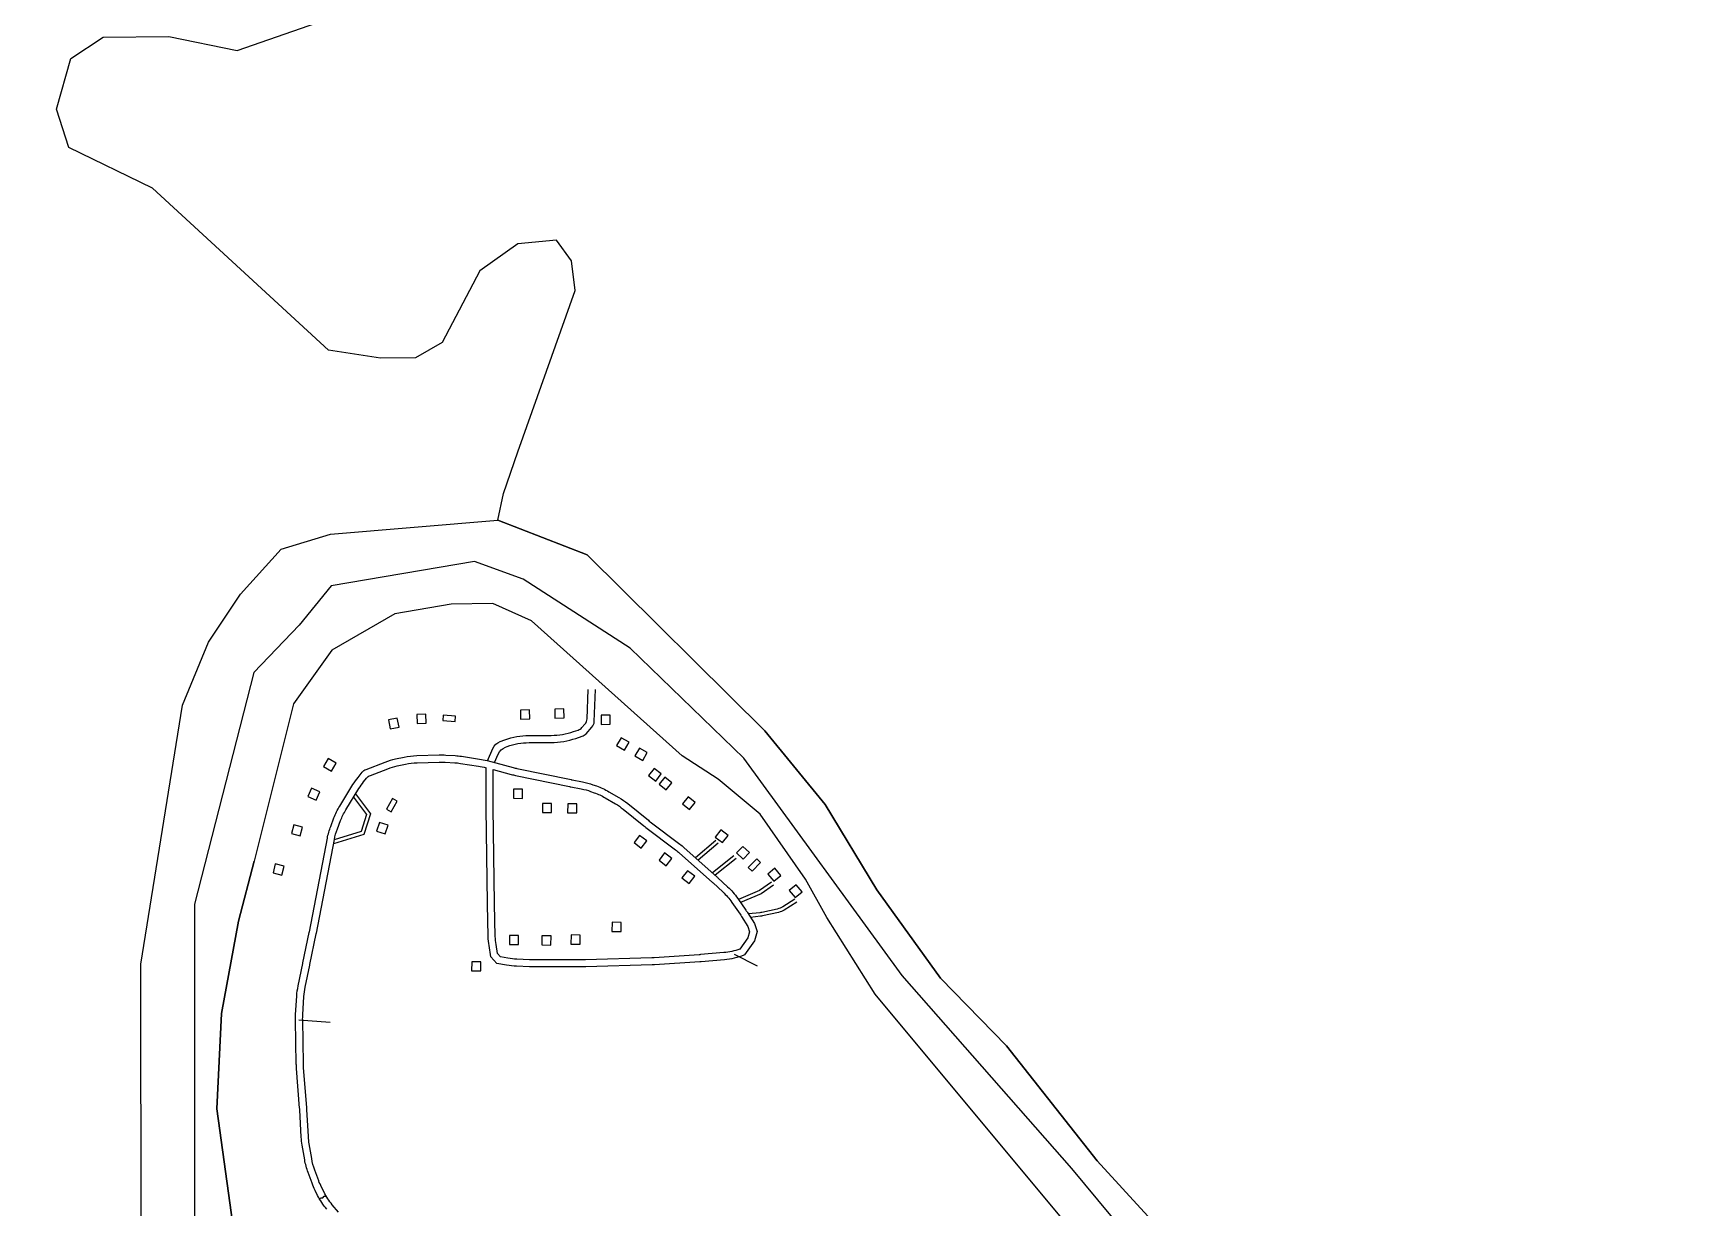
# Model space of a CAD drawing. Header units: inches. Extents: x 2666812 to 2767151, y 580083 to 705712.
# Drawn here: x 2712495 to 2717158, y 630994 to 634287 of the extents above; entities that cross this region are included whole.
import ezdxf

# ---------------------------------------------------------------- set-up
doc = ezdxf.new("R2010")
doc.units = ezdxf.units.IN
doc.header["$MEASUREMENT"] = 0
for name, color, linetype in [('BND-MCD', 42, 'Continuous'), ('HY-SHORE', 5, 'Continuous'), ('PLD-LANDBASE', 252, 'Continuous'), ('PLD-PAR', 1, 'Continuous')]:
    doc.layers.add(name, color=color, linetype=linetype)

# ---------------------------------------------------------------- blocks, each defined once
blk = doc.blocks.new('DWELLING2')
blk.add_lwpolyline([(28.3, -25.5), (28.3, 25.5), (-22.7, 25.5), (-22.7, -25.5)], close=True)
blk = doc.blocks.new('HOUSETRL')
blk.add_lwpolyline([(-34.3, -14.8), (34.3, -14.8), (34.3, 14.8), (-34.3, 14.8)], close=True)

msp = doc.modelspace()

# ---------------------------------------------------------------- linework, layer by layer
at = {"layer": 'BND-MCD'}
msp.add_lwpolyline([(2717189.3, 627447.9), (2717070.1, 627638.7), (2717042.7, 627728.5), (2716978.4, 627915.8), (2716751.5, 628725.7), (2716589.9, 629260.9), (2716464.3, 629784.7), (2716074, 630301.8), (2715408.2, 631103.6), (2714931.8, 631645.3), (2714487.9, 632254.1), (2714169.3, 632562.6), (2713868.8, 632756.7), (2713732.2, 632805.7), (2713330, 632737.7), (2713240.7, 632627), (2713113.4, 632494.3), (2712947.1, 631845.5), (2712946.7, 630889.9), (2713114.2, 630259.7), (2713092, 629725.8), (2712950.3, 629409), (2711555.9, 628522)], dxfattribs=at)
at = {"layer": 'HY-SHORE'}
for p, q in [((2713066.9, 634238.7), (2713311.3, 634323.9)), ((2712600.4, 634216.7), (2712691.3, 634276)), ((2712691.3, 634276), (2712874.8, 634278.2)), ((2712874.8, 634278.2), (2713066.9, 634238.7)), ((2712560.2, 634074.7), (2712600.4, 634216.7)), ((2712595, 633966.7), (2712560.2, 634074.7)), ((2712829.6, 633852.7), (2712595, 633966.7)), ((2713322.5, 633398.8), (2712829.6, 633852.7)), ((2713854.4, 633697), (2713747.1, 633621.1)), ((2713962.7, 633707), (2713854.4, 633697)), ((2714005, 633649.3), (2713962.7, 633707)), ((2714014.5, 633566.1), (2714005, 633649.3)), ((2713747.1, 633621.1), (2713641.4, 633419.7)), ((2713854.5, 633113), (2714014.5, 633566.1)), ((2713641.4, 633419.7), (2713566.9, 633377)), ((2713468.7, 633375.8), (2713322.5, 633398.8)), ((2713566.9, 633377), (2713468.7, 633375.8)), ((2713813.5, 632996.8), (2713854.5, 633113)), ((2713797.5, 632921.7), (2713813.5, 632996.8)), ((2713328.7, 632882.2), (2713797.5, 632921.7)), ((2713328.7, 632882.2), (2713797.5, 632921.7)), ((2714048.8, 632824.7), (2713797.5, 632921.7)), ((2713797.5, 632921.7), (2714048.8, 632824.7)), ((2713190.4, 632840.1), (2713328.7, 632882.2)), ((2713190.4, 632840.1), (2713328.7, 632882.2)), ((2713076.2, 632714), (2713190.4, 632840.1)), ((2713076.2, 632714), (2713190.4, 632840.1)), ((2714547.1, 632330.8), (2714048.8, 632824.7)), ((2714048.8, 632824.7), (2714547.1, 632330.8)), ((2712985.9, 632579.3), (2713076.2, 632714)), ((2712985.9, 632579.3), (2713076.2, 632714)), ((2713509.3, 632659.5), (2713332.6, 632557.3)), ((2713509.3, 632659.5), (2713332.6, 632557.3)), ((2713667.1, 632686.5), (2713509.3, 632659.5)), ((2713667.1, 632686.5), (2713509.3, 632659.5)), ((2713783.7, 632687.9), (2713667.1, 632686.5)), ((2713783.7, 632687.9), (2713667.1, 632686.5)), ((2713892.8, 632639.4), (2713783.7, 632687.9)), ((2713892.8, 632639.4), (2713783.7, 632687.9)), ((2714314.8, 632261.4), (2713892.8, 632639.4)), ((2714314.8, 632261.4), (2713892.8, 632639.4)), ((2712913, 632403.5), (2712985.9, 632579.3)), ((2712913, 632403.5), (2712985.9, 632579.3)), ((2713332.6, 632557.3), (2713224.7, 632407.2)), ((2713332.6, 632557.3), (2713224.7, 632407.2)), ((2712796.4, 631676.9), (2712913, 632403.5)), ((2712796.4, 631676.9), (2712913, 632403.5)), ((2713224.7, 632407.2), (2713114, 631966)), ((2713224.7, 632407.2), (2713114, 631966)), ((2714716.6, 632124.7), (2714547.1, 632330.8)), ((2714547.1, 632330.8), (2714716.6, 632124.7)), ((2714415.6, 632196), (2714314.8, 632261.4)), ((2714415.6, 632196), (2714314.8, 632261.4)), ((2714533.4, 632097.4), (2714415.6, 632196)), ((2714533.4, 632097.4), (2714415.6, 632196)), ((2714660.7, 631915.6), (2714533.4, 632097.4)), ((2714660.7, 631915.6), (2714533.4, 632097.4)), ((2714861.1, 631884.9), (2714716.6, 632124.7)), ((2714716.6, 632124.7), (2714861.1, 631884.9)), ((2713070.1, 631797), (2713114, 631966)), ((2713114, 631966), (2713070.1, 631797)), ((2714720.4, 631807.9), (2714660.7, 631915.6)), ((2714720.4, 631807.9), (2714660.7, 631915.6)), ((2715039.5, 631637.1), (2714861.1, 631884.9)), ((2714861.1, 631884.9), (2715039.5, 631637.1)), ((2713022.9, 631538.1), (2713070.1, 631797)), ((2713070.1, 631797), (2713022.9, 631538.1)), ((2714856.5, 631593), (2714720.4, 631807.9)), ((2714856.5, 631593), (2714720.4, 631807.9)), ((2712797.9, 630827), (2712796.4, 631676.9)), ((2712797.9, 630827), (2712796.4, 631676.9)), ((2715225, 631447.6), (2715039.5, 631637.1)), ((2715039.5, 631637.1), (2715225, 631447.6)), ((2715988.2, 630234.7), (2714856.5, 631593)), ((2715988.2, 630234.7), (2714856.5, 631593)), ((2713009.5, 631271.3), (2713022.9, 631538.1)), ((2713022.9, 631538.1), (2713009.5, 631271.3)), ((2715479.4, 631125.8), (2715225, 631447.6)), ((2715225, 631447.6), (2715479.4, 631125.8)), ((2713054.7, 630946.5), (2713009.5, 631271.3)), ((2713009.5, 631271.3), (2713054.7, 630946.5)), ((2716165.1, 630375.5), (2715479.4, 631125.8)), ((2715479.4, 631125.8), (2716165.1, 630375.5))]:
    msp.add_line(p, q, dxfattribs=at)
at = {"layer": 'PLD-LANDBASE'}
for p, q in [((2714526.5, 631671.5), (2714461.5, 631703.7)), ((2713327.6, 631513.4), (2713239.8, 631519.7))]:
    msp.add_line(p, q, dxfattribs=at)
for points in [[(2713769, 632247.2), (2713784, 632281.9, -0.205396), (2713804.1, 632300.8), (2713817.6, 632305.8, -0.08657), (2713885.2, 632318), (2713947.5, 632318.3, 0.080375), (2714010.5, 632328.9), (2714023.3, 632333.3, 0.129474), (2714034, 632340.3), (2714042.2, 632349.6, 0.17439), (2714048.6, 632365.2), (2714051.7, 632447.4)], [(2713788.5, 632242), (2713799, 632266.1, -0.205396), (2713819, 632285), (2713824.5, 632287, -0.08657), (2713885.4, 632298), (2713947.6, 632298.3, 0.080375), (2714016.9, 632310), (2714034.8, 632316, 0.129474), (2714045.4, 632323.1), (2714061.9, 632341.6, 0.17439), (2714068.3, 632357.3), (2714071.7, 632446.6)], [(2713318, 630989.5, -0.058358), (2713292.5, 631028.4), (2713285.5, 631042.4, -0.027679), (2713276.7, 631062.7), (2713265.6, 631092.7, -0.045907), (2713256.2, 631128.1), (2713249.1, 631169.3, -0.028688), (2713246.5, 631192.1), (2713242.3, 631268.5, 0.005876), (2713242, 631273.2), (2713233.3, 631384.5, -0.015092), (2713232.7, 631396.6), (2713230.5, 631519.9, -0.019837), (2713230.8, 631535.8), (2713234, 631587, -0.036837), (2713237.9, 631616.2), (2713251.1, 631678.5, 0.002049), (2713251.4, 631680.1), (2713268.8, 631765.7, 0.002514), (2713269.2, 631767.7), (2713319.7, 632029.9, -0.04336), (2713329.2, 632063.2), (2713338.1, 632086.7, -0.046691), (2713354.6, 632120.1), (2713391.5, 632180.2, -0.031184), (2713405.8, 632200.6), (2713417.5, 632215.3, -0.133906), (2713428.2, 632223), (2713482, 632243.5, -0.03826), (2713511.3, 632252.2), (2713535.1, 632257.3, -0.044965), (2713570.8, 632261.6), (2713633.2, 632263.5, -0.023131), (2713651.7, 632263.2), (2713678.3, 632261.6, -0.022164), (2713695.9, 632259.7), (2713746.3, 632252, -0.027327), (2713767.7, 632247.6), (2713840.9, 632228.1, 0.013857), (2713851.7, 632225.6), (2714003.2, 632194.2, 0.0041), (2714006.4, 632193.5), (2714035.8, 632188, -0.037698), (2714064.9, 632180.1), (2714074.9, 632176.6, -0.047878), (2714109.5, 632160.5), (2714137.8, 632144, -0.037103), (2714162.2, 632127.1), (2714220.4, 632080.2, 0.007929), (2714225.4, 632076.3), (2714308.4, 632013.6, -0.020215), (2714320.9, 632003.4), (2714412.2, 631922.1, -0.005248), (2714415.3, 631919.2), (2714442.6, 631894, -0.054088), (2714470.8, 631861.4), (2714493.8, 631828.2, -0.009998), (2714498.3, 631821.5), (2714517.9, 631790.7), (2714525, 631768), (2714517.5, 631741.8), (2714490, 631702.7), (2714488.3, 631702, -0.070782), (2714433.4, 631689.3), (2714368.6, 631683.7, -0.005334), (2714364.3, 631683.4), (2714237.7, 631675.1, -0.008743), (2714230.7, 631674.8), (2714044.7, 631669.1, -0.007573), (2714038.7, 631669), (2713895, 631669, -0.010838), (2713886.4, 631669.2), (2713850.3, 631670.8, -0.03501), (2713822.5, 631674), (2713794.7, 631679.1), (2713778, 631697.4), (2713773.2, 631728.7, -0.031898), (2713770.9, 631754.1), (2713768.7, 631845.1, -0.003045), (2713768.6, 631847.5), (2713765.2, 632113.6, -0.003248), (2713765.1, 632116.2), (2713765.1, 632227.6)], [(2713351.1, 630981.1), (2713333.4, 631002.3, -0.058358), (2713310.4, 631037.3), (2713303.4, 631051.4, -0.027679), (2713295.4, 631069.7), (2713284.4, 631099.6, -0.045907), (2713275.9, 631131.5), (2713268.8, 631172.7, -0.028688), (2713266.5, 631193.2), (2713262.3, 631269.6, 0.005876), (2713262, 631274.7), (2713253.2, 631386.1, -0.015092), (2713252.7, 631397), (2713250.5, 631520.3, -0.019837), (2713250.8, 631534.5), (2713253.9, 631585.8, -0.036837), (2713257.5, 631612), (2713270.7, 631674.4, 0.002049), (2713271, 631676.1), (2713288.4, 631761.8, 0.002514), (2713288.9, 631763.9), (2713339.4, 632026.2, -0.04336), (2713347.9, 632056.1), (2713356.8, 632079.6, -0.046691), (2713371.6, 632109.7), (2713408.5, 632169.8, -0.031184), (2713421.4, 632188.1), (2713429.7, 632198.5, -0.133906), (2713440.4, 632206.3), (2713489.1, 632224.8, -0.03826), (2713515.5, 632232.6), (2713539.3, 632237.7, -0.044965), (2713571.4, 632241.6), (2713633.8, 632243.5, -0.023131), (2713650.5, 632243.2), (2713677.1, 632241.6, -0.022164), (2713692.9, 632239.9), (2713743.3, 632232.3, -0.031065), (2713765.1, 632227.6)], [(2714631.1, 631858.9), (2714597.1, 631837.8, -0.084126), (2714581.7, 631831.4), (2714538.9, 631821.8, -0.029105), (2714533.2, 631820.9), (2714500.8, 631817.5)], [(2714636.4, 631850.4), (2714601, 631828.4, -0.084126), (2714585.5, 631822), (2714540.5, 631811.9, -0.029105), (2714534.8, 631811), (2714506.8, 631808)]]:
    msp.add_lwpolyline(points, format="xyb", dxfattribs=at)
msp.add_lwpolyline([(2713785.1, 632222.3), (2713835.8, 632208.8, 0.013857), (2713847.7, 632206), (2713999.2, 632174.6, 0.0041), (2714002.7, 632173.9), (2714032.1, 632168.3, -0.037698), (2714058.3, 632161.2), (2714068.2, 632157.7, -0.047878), (2714099.4, 632143.3), (2714127.7, 632126.7, -0.037103), (2714149.6, 632111.5), (2714207.8, 632064.7, 0.007929), (2714213.3, 632060.4), (2714296.4, 631997.7, -0.020215), (2714307.6, 631988.4), (2714398.9, 631907.1, -0.005248), (2714401.7, 631904.6), (2714429, 631879.3, -0.054088), (2714454.4, 631850), (2714477.4, 631816.8, -0.009998), (2714481.4, 631810.8), (2714499.6, 631782.2), (2714504.1, 631767.7), (2714499.2, 631750.5), (2714477.1, 631719.2, -0.064884), (2714431.7, 631709.2), (2714366.9, 631703.6, -0.005334), (2714363, 631703.3), (2714236.4, 631695, -0.008743), (2714230.1, 631694.7), (2714044.1, 631689.1, -0.007573), (2714038.7, 631689), (2713895, 631689, -0.010838), (2713887.2, 631689.2), (2713851.2, 631690.8, -0.03501), (2713826.2, 631693.6), (2713805, 631697.6), (2713796.9, 631706.4), (2713793, 631731.7, -0.031898), (2713790.9, 631754.6), (2713788.7, 631845.6, -0.003045), (2713788.6, 631847.8), (2713785.2, 632113.9, -0.003248), (2713785.1, 632116.2), (2713785.1, 632222.3)], format="xyb", close=True, dxfattribs=at)
for points in [[(2713398.8, 632154), (2713440.5, 632098.5), (2713422.4, 632040.5), (2713337.2, 632014.7)], [(2713393.2, 632144.9), (2713429.4, 632096.6), (2713414.4, 632048.6), (2713339.3, 632025.8)], [(2714409.5, 632023.3), (2714352.7, 631975.1)], [(2714416, 632015.7), (2714360.2, 631968.4)], [(2714460, 631981), (2714399.7, 631933.2)], [(2714466.2, 631973.2), (2714407.3, 631926.5)], [(2714566, 631906.7), (2714531.8, 631883), (2714472.7, 631858.6)], [(2714571.7, 631898.4), (2714536.6, 631874.2), (2714478.5, 631850.2)], [(2713298.3, 631017.7), (2713300.9, 631021.4), (2713306.6, 631021.6), (2713310.9, 631026.6), (2713316.4, 631026.4)]]:
    msp.add_lwpolyline(points, dxfattribs=at)

# ---------------------------------------------------------------- block references
at = {"layer": 'PLD-PAR'}
for name, p, xscale, yscale, zscale, rotation in [('DWELLING2', (2713582.5, 632364.8), 0.499999999871958, 0.499999999871958, 0.499999999871958, 1.189341354338552), ('DWELLING2', (2713873, 632376.9), 0.499999999871958, 0.499999999871958, 0.499999999871958, 1.189341354338552), ('DWELLING2', (2713969.2, 632379.6), 0.499999999871958, 0.499999999871958, 0.499999999871958, 1.189341354338552), ('DWELLING2', (2714099, 632362.2), 0.499999999871958, 0.499999999871958, 0.499999999871958, 1.189341354338552), ('DWELLING2', (2713504.6, 632351.4), 0.5000000000031153, 0.5000000000031153, 0.5000000000031153, 11.2140543579244), ('HOUSETRL', (2713661.6, 632366.2), 0.4999999998125144, 0.4999999998125144, 0.4999999998125144, 355.6743528592901), ('DWELLING2', (2714147.4, 632295.2), 0.5000000000237165, 0.5000000000237165, 0.5000000000237165, 329.6510534675986), ('DWELLING2', (2714198.6, 632266.1), 0.5000000000237165, 0.5000000000237165, 0.5000000000237165, 329.6510534675986), ('DWELLING2', (2713325.9, 632234.5), 0.4999999999078747, 0.4999999999078747, 0.4999999999078747, 59.59386107339519), ('DWELLING2', (2714237.4, 632208.9), 0.4999999999775214, 0.4999999999775214, 0.4999999999775214, 322.0333854938804), ('DWELLING2', (2714267.3, 632184.4), 0.4999999999775214, 0.4999999999775214, 0.4999999999775214, 322.0333854938804), ('DWELLING2', (2713281.2, 632152), 0.500000000093715, 0.500000000093715, 0.500000000093715, 67.02181599709644), ('DWELLING2', (2713853.2, 632154.5), 0.4999999998104048, 0.4999999998104048, 0.4999999998104048, 359.4278007155004), ('DWELLING2', (2714332.6, 632129.2), 0.4999999999775214, 0.4999999999775214, 0.4999999999775214, 322.0333854938804), ('HOUSETRL', (2713500.4, 632122.6), 0.5000000000623664, 0.5000000000623664, 0.5000000000623664, 60.58402019547955), ('DWELLING2', (2713934.3, 632114.8), 0.4999999998104048, 0.4999999998104048, 0.4999999998104048, 359.4278007155004), ('DWELLING2', (2714005.3, 632113.9), 0.4999999998104048, 0.4999999998104048, 0.4999999998104048, 359.4278007155004), ('DWELLING2', (2713234.2, 632050.7), 0.4999999999426435, 0.4999999999426435, 0.4999999999426435, 75.89852198396916), ('DWELLING2', (2713473.4, 632056.9), 0.4999999999880849, 0.4999999999880849, 0.4999999999880849, 71.94665809795858), ('DWELLING2', (2714424.7, 632036.4), 0.4999999998542243, 0.4999999998542243, 0.4999999998542243, 322.404434456575), ('DWELLING2', (2714197, 632020.9), 0.5000000001351698, 0.5000000001351698, 0.5000000001351698, 322.3827522363646), ('DWELLING2', (2714484.7, 631990.1), 0.5000000000509838, 0.5000000000509838, 0.5000000000509838, 316.7885263716852), ('DWELLING2', (2713182.5, 631940.9), 0.4999999999426435, 0.4999999999426435, 0.4999999999426435, 75.89852198396916), ('DWELLING2', (2714267, 631971.7), 0.5000000001351698, 0.5000000001351698, 0.5000000001351698, 322.3827522363646), ('HOUSETRL', (2714517.8, 631954.8), 0.500000000134152, 0.500000000134152, 0.500000000134152, 45.42777843842113), ('DWELLING2', (2714331.2, 631921.7), 0.5000000001351698, 0.5000000001351698, 0.5000000001351698, 322.3827522363646), ('DWELLING2', (2714572.7, 631928.8), 0.499999999868537, 0.499999999868537, 0.499999999868537, 309.1591768579354), ('DWELLING2', (2714632.5, 631882.8), 0.5000000001130045, 0.5000000001130045, 0.5000000001130045, 309.2313461462633), ('DWELLING2', (2714129.5, 631781.5), 0.4999999998104048, 0.4999999998104048, 0.4999999998104048, 359.4278007155004), ('DWELLING2', (2713842.1, 631744.4), 0.4999999998104048, 0.4999999998104048, 0.4999999998104048, 359.4278007155004), ('DWELLING2', (2713933, 631743.3), 0.4999999998104048, 0.4999999998104048, 0.4999999998104048, 359.4278007155004), ('DWELLING2', (2714014.5, 631745.9), 0.4999999998104048, 0.4999999998104048, 0.4999999998104048, 359.4278007155004), ('DWELLING2', (2713735.9, 631670.6), 0.4999999998104048, 0.4999999998104048, 0.4999999998104048, 359.4278007155004)]:
    msp.add_blockref(name, p, dxfattribs=dict(at, xscale=xscale, yscale=yscale, zscale=zscale, rotation=rotation))

doc.saveas('drawing.dxf')
